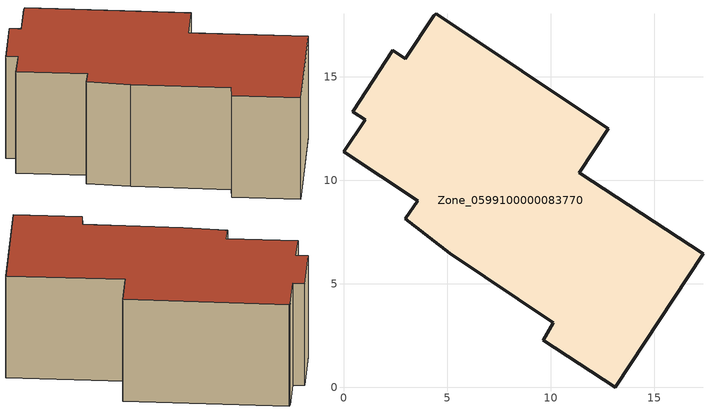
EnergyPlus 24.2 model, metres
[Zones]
Zone_0599100000083770
 floor ground (C_G): 11.39,10.38 17.36,6.44 13.11,0 9.66,2.27 10.13,3.12 5.12,6.48 2.99,8.15 3.59,9.01 0,11.38 1.04,12.92 0.44,13.32 2.37,16.27 2.97,15.87 4.36,17.94 4.48,18.05 12.78,12.48 z1.8
 wall outside (C_F): 4.36,17.94 2.97,15.87 2.37,16.27 0.44,13.32 1.04,12.92 0,11.38 3.59,9.01 2.99,8.15 5.12,6.48 10.13,3.12 9.66,2.27 13.11,0 17.36,6.44 11.39,10.38 12.78,12.48 4.48,18.05 4.36,17.94 z1.8:8.72
 roof outside (C_R): 5.12,6.48 10.13,3.12 9.66,2.27 13.11,0 17.36,6.44 11.39,10.38 12.78,12.48 4.48,18.05 4.36,17.94 2.97,15.87 2.37,16.27 0.44,13.32 1.04,12.92 0,11.38 3.59,9.01 2.99,8.15 z8.72
[BUILDING]
Pand.0599100000083770: North Axis=0; Terrain=City; Loads Convergence Tolerance Value=0.04; Temperature Convergence Tolerance Value=0.4; Solar Distribution=FullExterior; Maximum Number of Warmup Days=25; Minimum Number of Warmup Days=1
[Site:Location]
Rotterdam.The.Hague.AP_ZH_NLD Design_Conditions: Latitude=51.96; Longitude=4.45; Time Zone=1; Elevation=-4.5
[SITE:GROUNDTEMPERATURE:BUILDINGSURFACE]
18, 18, 18, 18, 18, 18, 18, 18, 18, 18, 18, 18
[MATERIAL] Thermal Absorptance=0.9; Solar Absorptance=0.7; Visible Absorptance=0.7
Name | Roughness | Thickness | Conductivity | Density | Specific Heat
G.TC.1946 | MediumSmooth | 0.15 | 1 | 540 | 1210
F.TC.1946 | Rough | 0.3 | 0.857143 | 1920 | 840
R.TC.1946 | MediumRough | 0.2 | 0.909091 | 1500 | 1000
[CONSTRUCTION]
C_G: G.TC.1946
C_F: F.TC.1946
C_R: R.TC.1946
[ZONE]
Zone_0599100000083770: Type=1; Multiplier=1; Ceiling Height=Autocalculate; Volume=Autocalculate; Floor Area=autocalculate; Part of Total Floor Area=Yes
[ZONEINFILTRATION:DESIGNFLOWRATE]
Infil_Zone_0599100000083770: Zone or ZoneList or Space or SpaceList=Zone_0599100000083770; Schedule=AlwaysOn; Design Flow Rate Calculation Method=Flow/Area; Flow Rate per Floor Area=0.003; Constant Term Coefficient=1; Temperature Term Coefficient=0; Velocity Term Coefficient=0; Velocity Squared Term Coefficient=0
[HVACTEMPLATE:ZONE:IDEALLOADSAIRSYSTEM]
Zone_0599100000083770: Maximum Heating Supply Air Temperature=50; Minimum Cooling Supply Air Temperature=13; Maximum Heating Supply Air Humidity Ratio=0.0156; Minimum Cooling Supply Air Humidity Ratio=0.0077; Heating Limit=NoLimit; Cooling Limit=NoLimit; Dehumidification Control Type=ConstantSensibleHeatRatio; Cooling Sensible Heat Ratio=0.7; Dehumidification Setpoint=60; Humidification Control Type=None; Humidification Setpoint=30; Outdoor Air Method=None; Outdoor Air Flow Rate per Person=0.00944; Outdoor Air Flow Rate per Zone Floor Area=0; Outdoor Air Flow Rate per Zone=0; Demand Controlled Ventilation Type=None; Outdoor Air Economizer Type=NoEconomizer; Heat Recovery Type=None; Sensible Heat Recovery Effectiveness=0.7; Latent Heat Recovery Effectiveness=0.65
[ZONECONTROL:THERMOSTAT]
ThermostatControl_Zone_0599100000083770: Zone or ZoneList=Zone_0599100000083770; Control Type Schedule=DualSetpointControlType; Control 1=Thermostat_Zone_0599100000083770; Temperature Difference Between Cutout And Setpoint=0
[THERMOSTATSETPOINT:DUALSETPOINT]
Thermostat_Zone_0599100000083770: Heating Setpoint Temperature Schedule=HeatingSetpoint_Zone_0599100000083770; Cooling Setpoint Temperature Schedule=CoolingSetpoint_Zone_0599100000083770
[SCHEDULE:COMPACT]
HeatingSetpoint_Zone_0599100000083770: Through: 12/31, For: AllDays, Until: 24:00, 21
CoolingSetpoint_Zone_0599100000083770: Through: 12/31, For: AllDays, Until: 24:00, 24
DualSetpointControlType: Through: 12/31, For: AllDays, Until: 24:00, 4
AlwaysOn: Through: 12/31, For: AllDays, Until: 24:00, 1
